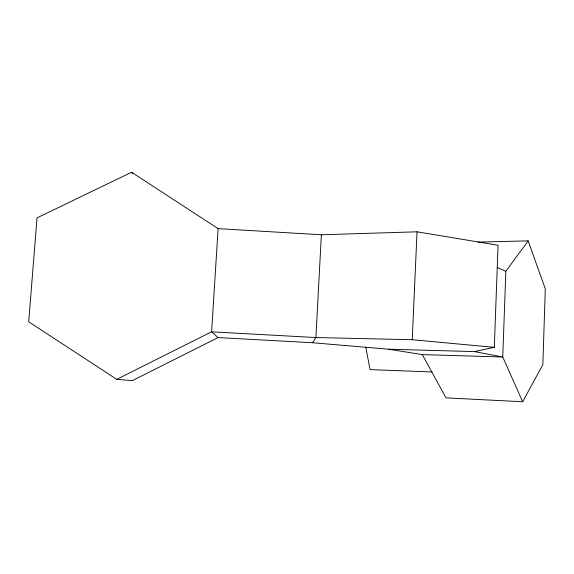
<?xml version="1.0" encoding="UTF-8"?>
<svg xmlns="http://www.w3.org/2000/svg" width="574" height="574" viewBox="0 0 574 574"><rect width="100%" height="100%" fill="white"/><g stroke="black" fill="none" stroke-linecap="round" stroke-linejoin="round"><path stroke-width="0.86" d="M522.656 401.75L542.846 364.662L545.3 288.858L528.145 240.85L505.845 271.308L502.752 357.006L522.656 401.75L446.02 397.868L422.285 354.61L388.691 349.222L312.565 342.743L218.091 337.577L132.307 380.634L116.744 379.349L28.7 321.784L37.03 217.883L131.582 172.25L218.113 228.639L321.375 234.766L417.04 231.803L498.067 245.263L494.3 347.342L474.368 351.589L388.691 349.222M494.3 347.342L412.232 339.722L417.04 231.803M321.375 234.766L315.879 337.548L312.565 342.743M218.113 228.639L211.591 331.822L218.091 337.577M116.744 379.349L211.591 331.822L315.879 337.548L412.232 339.722M478.077 242.106L528.145 240.85M422.285 354.61L502.752 357.006L474.368 351.589M432.114 371.974L370.051 369.606L365.803 347.177M497.177 267.455L505.845 271.308M131.582 172.25L132.558 173.692"/></g></svg>
